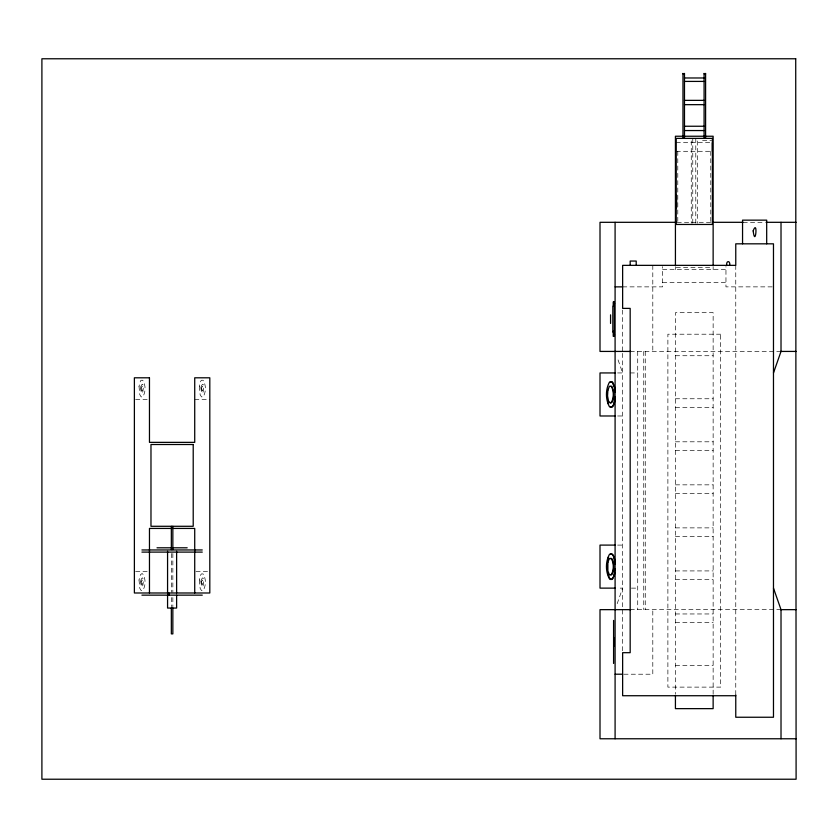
<?xml version="1.0" encoding="UTF-8"?>
<svg xmlns="http://www.w3.org/2000/svg" width="838" height="838" viewBox="0 0 838 838"><rect width="100%" height="100%" fill="white"/><g stroke="black" fill="none" stroke-linecap="round" stroke-linejoin="round"><path stroke-width="0.63" stroke-dasharray="4.19 3.14" d="M617.187 603.674L622.634 588.129L617.606 588.129M702.579 140.533L711.63 140.533M676.182 142.69L711.095 142.69M676.182 151.301L711.095 151.301M677.135 222.311L711.127 222.311M743.159 222.311L764.727 222.311M676.182 267.5L712.384 267.5M662.607 269.647L725.959 269.647M662.607 282.563L725.959 282.563M622.634 286.868L662.607 286.868L662.607 266.61M772.175 286.868L725.959 286.868L725.959 266.61M630.176 351.426L779.707 351.436M675.428 355.731L713.138 355.731M617.606 372.941L622.634 372.941L617.187 357.397M630.176 372.941L637.718 372.941M675.428 398.762L713.138 398.762M135.641 399.317L149.468 399.317M194.72 399.317L209.804 399.317M675.428 407.373L713.138 407.373M617.606 415.983L622.634 415.983M675.428 441.804L713.138 441.804M675.428 450.415L713.138 450.415M675.428 484.846L713.138 484.846M675.428 493.446L713.138 493.446M675.428 527.877L713.138 527.877M675.428 536.488L713.138 536.488M617.606 545.098L622.634 545.098M675.428 570.919L713.138 570.919M135.641 571.474L148.211 571.474M195.977 571.474L208.547 571.474M675.428 579.529L713.138 579.529M631.433 588.129L637.718 588.129M630.176 609.655L779.707 609.655M675.428 613.961L713.138 613.961M675.428 622.561L713.138 622.561M675.428 665.602L713.138 665.602M623.891 674.213L652.802 674.213L652.802 609.655M735.764 265.353L735.764 695.006M713.138 267.039L713.138 269.647M713.138 694.293L713.138 312.689L675.428 312.689L675.428 694.293M710.781 151.301L710.781 224.458M697.3 140.994L697.3 223.159M695.791 138.385L695.791 223.159M692.775 138.385L692.775 223.159M691.266 140.994L691.266 223.159M677.785 151.301L677.785 223.159M675.428 267.039L675.428 269.647M652.802 265.353L652.802 351.426M645.26 351.426L645.26 609.655M643.752 351.426L643.752 609.655M637.718 351.426L637.718 609.655M622.634 310.112L622.634 352.295M622.634 353.385L622.634 652.037M172.848 553.509L172.848 592.393M172.848 597.578L172.848 606.66M171.34 553.509L171.34 592.393M171.34 597.578L171.34 606.66M139.014 386.339L139.799 394.646L141.151 396.877L142.711 396.877C145.843 392.194 145.843 384.925 142.711 380.243L141.151 380.243L140.417 381.112L139.014 386.339M140.47 387.449C142.722 405.299 145.414 374.743 140.47 387.449M141.203 388.004C142.324 396.929 143.675 381.646 141.203 388.004M139.014 580.001L139.799 588.318L141.151 590.549L142.711 590.549C145.843 585.867 145.843 578.597 142.711 573.915L141.926 573.621L140.417 574.784L139.014 580.001M140.47 581.122C142.722 598.971 145.414 568.415 140.47 581.122M141.203 581.677C142.324 590.601 143.675 575.318 141.203 581.677M199.35 386.339L200.135 394.646L201.487 396.877L203.047 396.877C206.179 392.194 206.179 384.925 203.047 380.243L201.487 380.243L200.753 381.112L199.35 386.339M200.806 387.449C203.058 405.299 205.75 374.743 200.806 387.449M201.539 388.004C202.66 396.929 204.011 381.646 201.539 388.004M199.35 580.001L200.135 588.318L201.487 590.549L203.047 590.549C206.179 585.867 206.179 578.597 203.047 573.915L201.487 573.915L200.753 574.784L199.35 580.001M200.806 581.122C203.058 598.971 205.75 568.415 200.806 581.122M201.539 581.677C202.66 590.601 204.011 575.318 201.539 581.677M720.68 334.205L667.886 334.205L667.886 687.118L720.68 687.118L720.68 334.205"/><path stroke-width="1.26" d="M726.714 265.353C725.876 260.314 730.568 260.314 729.73 265.353M615.071 396.709L613.605 404.356L612.316 406.598L610.839 407.373L609.373 406.598C605.476 399.349 605.476 389.576 609.373 382.327L610.839 381.552L612.316 382.327L614.558 388.004L615.071 392.215M615.291 398.815L614.076 404.356L612.788 406.598L611.321 407.373L609.855 406.598M615.071 568.855L613.605 576.502L612.316 578.744L610.839 579.529L609.373 578.744C605.476 571.506 605.476 561.722 609.373 554.484L610.839 553.709L612.316 554.484L613.605 556.725L615.071 564.372M607.602 560.161L608.566 556.725M615.04 573.066L612.788 578.744L611.321 579.529L609.855 578.744L607.602 573.066M773.474 372.952L781.016 351.436L781.016 222.311M613.28 331.261L613.28 336.363L614.589 334.928M609.855 382.327L611.321 381.552L612.788 382.327L615.04 388.004M609.865 386.37L611.824 386.37C614.422 391.199 614.422 397.725 611.824 402.554L609.865 402.554M609.855 554.484L611.321 553.709L612.788 554.484L614.076 556.725L615.291 562.267M609.865 558.527L611.824 558.527C614.422 563.356 614.422 569.871 611.824 574.7L609.865 574.7M682.97 73.828L684.478 73.828M704.088 73.828L705.596 73.828M684.478 77.976L704.088 77.976M684.478 81.412L704.088 81.412M684.478 100.361L704.088 100.361M684.478 104.666L704.088 104.666M684.478 126.245L704.088 126.245M684.478 130.55L704.088 130.55M712.384 142.69L712.384 151.301M676.182 222.311L600.008 222.311L600.008 351.426L630.721 351.426M712.384 222.311L743.159 222.311M766.037 222.311L796.1 222.311M615.092 286.868L622.634 286.868M614.589 303.366L613.28 301.931L613.28 305.755M780.408 351.426L796.1 351.426M615.092 372.941L600.008 372.941L600.008 415.983L615.092 415.983M615.092 545.098L600.008 545.098L600.008 588.129L615.092 588.129M157.01 547.801L170.921 547.801M172.094 547.801L187.178 547.801M141.926 549.958L202.262 549.958M141.926 552.106L202.262 552.106M141.926 595.148L202.262 595.148M630.721 609.655L600.008 609.655L600.008 738.77L796.1 738.77M780.408 609.655L796.1 609.655M615.092 674.213L622.634 674.213M735.764 695.729L622.634 695.729L622.634 652.687L630.176 652.687L630.176 308.384L622.634 308.384L622.634 265.353L735.764 265.353L735.764 243.827L773.474 243.827L773.474 717.244L735.764 717.244L735.764 695.006M773.474 588.129L781.016 609.655L781.016 738.77M607.602 400.92L608.566 404.356M766.686 243.827L766.686 220.153L742.552 220.153L742.552 243.827M713.138 265.814L713.138 136.238L675.428 136.238L675.428 265.814M713.138 695.571L713.138 708.644L675.428 708.644L675.428 695.571M705.596 73.409L705.596 138.385M704.088 73.409L704.088 138.385M684.478 73.409L684.478 138.385M682.97 73.409L682.97 138.385M676.633 194.992L676.633 207.897M636.21 265.353L636.21 261.047L630.176 261.047L630.176 265.353M615.092 222.311L615.092 738.77M614.338 301.931L614.338 336.363M614.338 637.624L614.338 646.234M613.584 301.931L613.584 305.755M613.584 331.261L613.584 336.363M613.584 620.413L613.584 663.455M612.829 306.237L612.829 332.058M610.567 314.837L610.567 323.447M607.089 392.215L607.089 396.709M607.089 564.372L607.089 568.855M194.72 592.99L194.72 528.432L149.468 528.432L149.468 592.99M176.619 551.257L176.619 592.99M176.619 595.148L176.619 608.053L167.569 608.053L167.569 595.148M172.848 526.285L172.848 549.623M172.848 607.948L172.848 633.884L171.34 633.884L171.34 607.948M171.34 526.285L171.34 549.623M168.899 592.99L168.899 595.148M168.176 592.99L168.176 595.148M167.569 551.257L167.569 592.99M753.163 230.879C755.415 248.729 758.107 218.173 753.163 230.879M607.885 390.162L607.55 395.955L608.524 401.056L610.368 403.068L611.342 402.554C613.95 397.725 613.95 391.199 611.342 386.37L609.383 386.37L607.885 390.162M607.885 562.308L607.885 570.919L609.383 574.7L611.342 574.7C613.95 569.871 613.95 563.356 611.342 558.527L609.383 558.527L607.885 562.308M795.723 58.775L41.9 58.775L41.9 779.225L796.1 779.225L795.723 58.775M712.384 138.385L676.182 138.385L676.182 224.458L712.384 224.458L712.384 138.385M149.468 377.802L134.384 377.802L134.384 592.99L209.804 592.99L209.804 377.802L194.72 377.802L194.72 442.359L149.468 442.359L149.468 377.802M193.211 444.507L150.976 444.507L150.976 526.285L193.211 526.285L193.211 444.507"/></g></svg>
